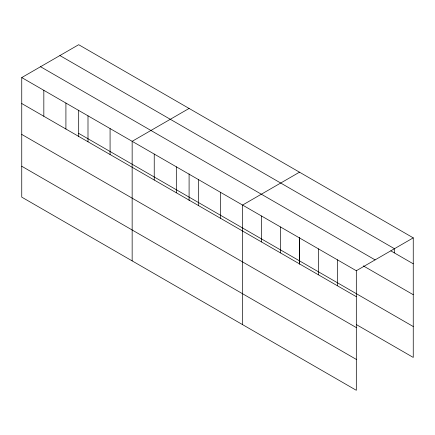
<?xml version="1.0" encoding="UTF-8"?>
<svg xmlns="http://www.w3.org/2000/svg" width="435" height="435" viewBox="0 0 435 435"><rect width="100%" height="100%" fill="white"/><g stroke="black" fill="none" stroke-linecap="round" stroke-linejoin="round"><path stroke-width="0.65" d="M21.75 77.571L356.314 270.733L356.314 390.298L21.75 197.142L21.75 77.571L78.686 44.702L413.25 237.858L413.25 357.429L356.374 324.592M189.094 108.44L132.153 141.315L132.153 260.886M299.497 172.184L242.561 205.059L242.561 324.624M356.314 270.733L413.25 237.858M59.899 55.549L394.458 248.706M390.842 250.875L413.25 263.811M40.542 66.724L375.101 259.885M363.269 265.85L413.25 294.707M78.686 133.376L413.25 326.533M21.75 103.53L356.314 296.686M21.75 134.42L356.314 327.577M21.75 166.252L356.314 359.408M394.289 248.874L394.289 252.865M337.353 259.787L337.353 285.741M318.393 248.842L318.393 274.795M299.497 237.651L299.497 264.219M299.438 237.896L299.438 263.849M280.477 226.95L280.477 252.904M261.522 216.005L261.522 241.958M220.48 192.308L220.48 218.261M198.398 179.563L198.398 205.516M189.094 173.913L189.094 200.475M176.316 166.812L176.316 192.765M154.235 154.066L154.235 180.019M110.077 128.564L110.077 154.523M87.995 115.819L87.995 141.772M78.686 110.169L78.686 136.737M65.913 103.068L65.913 129.026M43.832 90.322L43.832 116.275"/></g></svg>
